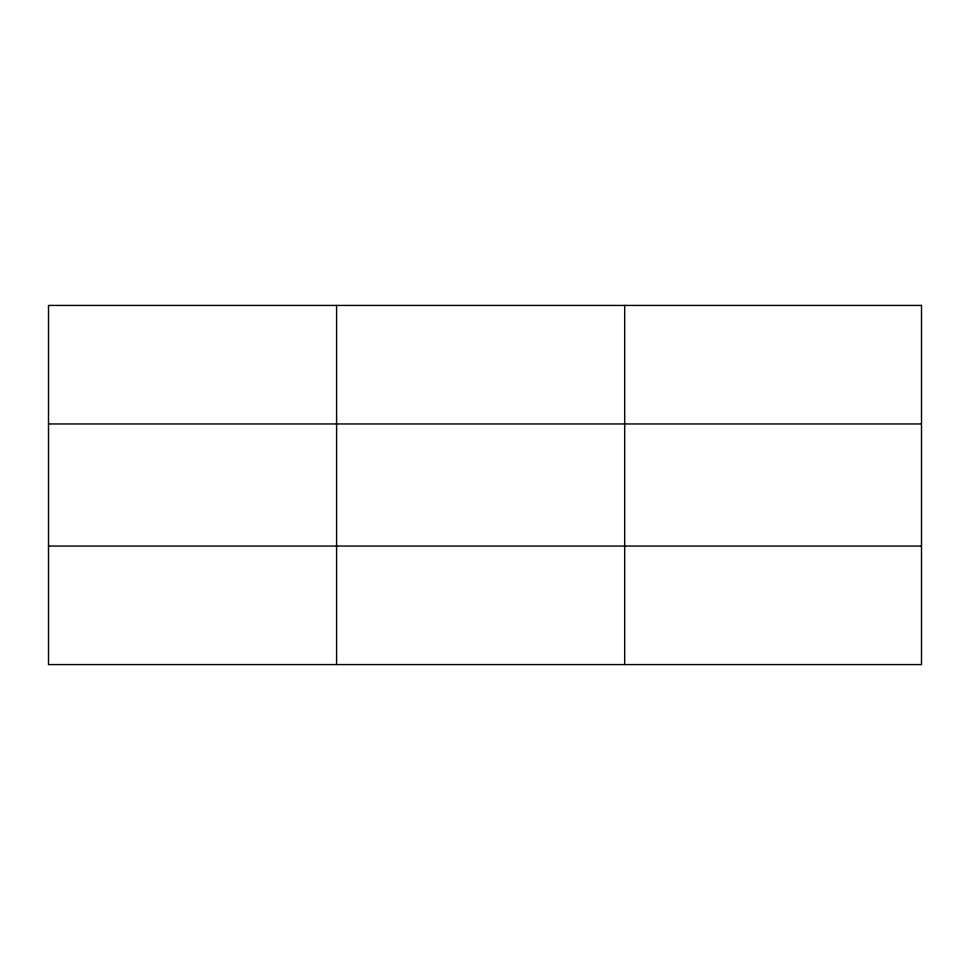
<?xml version="1.0" encoding="UTF-8"?>
<svg xmlns="http://www.w3.org/2000/svg" width="970" height="970" viewBox="0 0 970 970"><rect width="100%" height="100%" fill="white"/><g stroke="black" fill="none" stroke-linecap="round" stroke-linejoin="round"><path stroke-width="1.45" d="M336.59 664.571L336.59 305.429M624.68 664.571L624.68 305.429M48.5 423.951L921.5 423.951M48.5 546.049L921.5 546.049M921.5 305.429L921.5 664.571L48.5 664.571L48.5 305.429L921.5 305.429"/></g></svg>
